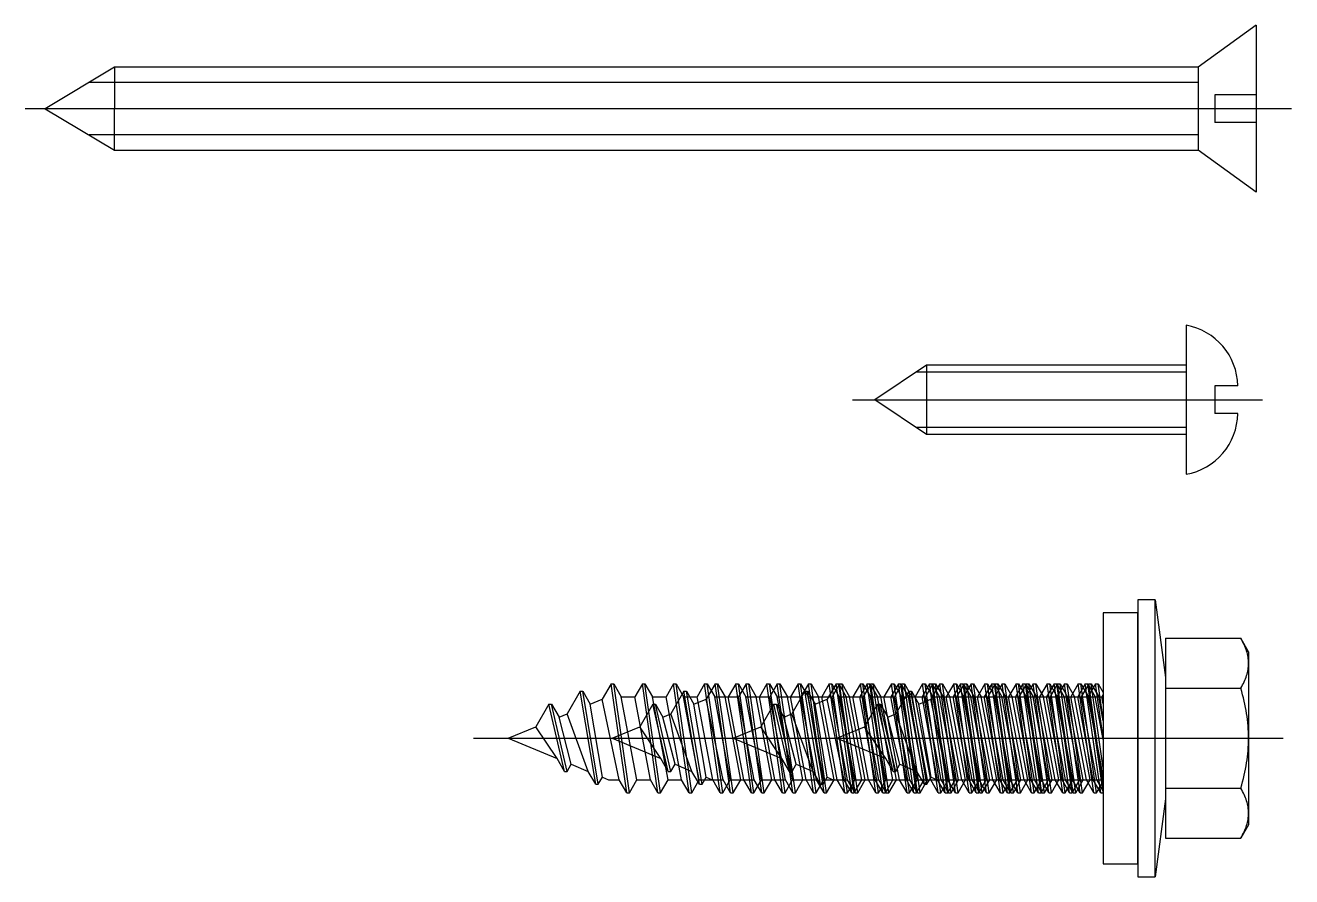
# Model space of a CAD drawing. Extents: x -395 to 1364, y -31 to 719.
# Drawn here: x 240.4 to 313.6, y 567.8 to 617 of the extents above; entities that cross this region are included whole.
import ezdxf

# ---------------------------------------------------------------- set-up
doc = ezdxf.new("R2010")
doc.units = 0
doc.layers.get('0').update_dxf_attribs({"linetype": 'CONTINUOUS'})
doc.layers.add('CENTER', color=1, linetype='Continuous')
doc.layers.add('HIDDEN', color=251, linetype='Continuous')

# ---------------------------------------------------------------- blocks, each defined once
blk = doc.blocks.new('________4_18__3__')
for p, q in [((0, 4.305), (0, -4.305)), ((-15, 2), (-18, 0)), ((0, 2), (-15, 2)), ((-15, 2), (-15, -2)), ((2.987, 0.8), (1.666, 0.8)), ((1.666, 0.8), (1.666, -0.8)), ((-15, -2), (-18, 0)), ((2.987, -0.8), (1.666, -0.8)), ((0, -2), (-15, -2))]:
    blk.add_line(p, q)
for centre, start, end in [((-0.617, 0.754), 0.73835, 80.1459), ((-0.617, -0.754), 279.8541, 359.26165)]:
    blk.add_arc(centre, 3.604, start, end)
at = {"layer": 'CENTER'}
blk.add_line((-19.275, 0), (4.411, 0), dxfattribs=at)
at = {"layer": 'HIDDEN'}
for p, q in [((0, 1.6), (-15.6, 1.6)), ((0, -1.6), (-15.6, -1.6))]:
    blk.add_line(p, q, dxfattribs=at)
blk = doc.blocks.new('_____4_8_70')
for p, q in [((0, 4.816), (-3.36, 2.4)), ((0, 4.816), (0, -4.816)), ((-66, 2.4), (-70, 0)), ((-3.36, 2.4), (-66, 2.4)), ((-66, 2.4), (-66, 0)), ((-3.36, 2.4), (-3.36, -2.4)), ((0, 0.8), (-2.4, 0.8)), ((-2.4, 0.8), (-2.4, -0.8)), ((-70, 0), (-66, -2.4)), ((-66, -2.4), (-66, 0)), ((0, -0.8), (-2.4, -0.8)), ((-66, -2.4), (-3.36, -2.4)), ((0, -4.816), (-3.36, -2.4))]:
    blk.add_line(p, q)
at = {"layer": 'CENTER'}
blk.add_line((2.051, 0), (-71.156, 0), dxfattribs=at)
at = {"layer": 'HIDDEN'}
for p, q in [((-3.36, 1.52), (-67.467, 1.52)), ((-3.36, -1.52), (-67.467, -1.52))]:
    blk.add_line(p, q, dxfattribs=at)
blk = doc.blocks.new('*U48')
for p, q in [((3.6, 5.774), (3.6, 2.887)), ((3.6, 5.774), (7.953, 5.774)), ((3.6, 5.774), (7.953, 5.774)), ((3.6, 5.774), (3.6, 2.887)), ((3.6, 5.774), (7.953, 5.774)), ((3.6, 5.774), (3.6, 2.887)), ((3.6, 5.774), (7.953, 5.774)), ((3.6, 5.774), (3.6, 2.887)), ((8.4, 5), (7.953, 5.774)), ((8.4, 5), (7.953, 5.774)), ((8.4, 5), (7.953, 5.774)), ((8.4, 5), (7.953, 5.774)), ((8.4, 5), (8.4, 4.33)), ((8.4, 5), (8.4, 4.33)), ((8.4, 5), (8.4, 4.33)), ((8.4, 5), (8.4, 4.33)), ((8.4, 4.33), (8.4, 0)), ((8.4, 4.33), (8.4, 0)), ((8.4, 4.33), (8.4, 0)), ((8.4, 4.33), (8.4, 0)), ((-28.445, 3.15), (-28.964, 2.252)), ((-27.545, -3.15), (-28.445, 3.15)), ((-28.445, 3.15), (-28.295, 3.15)), ((-28.295, 3.15), (-27.862, 2.4)), ((-27.395, -3.15), (-28.295, 3.15)), ((-26.645, 3.15), (-27.079, 2.4)), ((-25.745, -3.15), (-26.645, 3.15)), ((-26.645, 3.15), (-26.495, 3.15)), ((-26.495, 3.15), (-26.062, 2.4)), ((-25.595, -3.15), (-26.495, 3.15)), ((-24.845, 3.15), (-25.279, 2.4)), ((-23.945, -3.15), (-24.845, 3.15)), ((-24.845, 3.15), (-24.695, 3.15)), ((-24.695, 3.15), (-24.262, 2.4)), ((-23.795, -3.15), (-24.695, 3.15)), ((-23.045, 3.15), (-23.479, 2.4)), ((-22.145, -3.15), (-23.045, 3.15)), ((-23.045, 3.15), (-22.895, 3.15)), ((-22.445, 3.15), (-22.964, 2.252)), ((-22.895, 3.15), (-22.462, 2.4)), ((-21.995, -3.15), (-22.895, 3.15)), ((-21.545, -3.15), (-22.445, 3.15)), ((-22.445, 3.15), (-22.295, 3.15)), ((-21.395, -3.15), (-22.295, 3.15)), ((-22.295, 3.15), (-21.862, 2.4)), ((-21.245, 3.15), (-21.679, 2.4)), ((-20.345, -3.15), (-21.245, 3.15)), ((-21.245, 3.15), (-21.095, 3.15)), ((-20.195, -3.15), (-21.095, 3.15)), ((-21.095, 3.15), (-20.662, 2.4)), ((-20.645, 3.15), (-21.079, 2.4)), ((-19.745, -3.15), (-20.645, 3.15)), ((-20.645, 3.15), (-20.495, 3.15)), ((-19.595, -3.15), (-20.495, 3.15)), ((-20.495, 3.15), (-20.062, 2.4)), ((-19.445, 3.15), (-19.879, 2.4)), ((-18.545, -3.15), (-19.445, 3.15)), ((-19.445, 3.15), (-19.295, 3.15)), ((-19.295, 3.15), (-18.862, 2.4)), ((-18.395, -3.15), (-19.295, 3.15)), ((-18.845, 3.15), (-19.279, 2.4)), ((-17.945, -3.15), (-18.845, 3.15)), ((-18.845, 3.15), (-18.695, 3.15)), ((-17.795, -3.15), (-18.695, 3.15)), ((-18.695, 3.15), (-18.262, 2.4)), ((-17.645, 3.15), (-18.079, 2.4)), ((-16.745, -3.15), (-17.645, 3.15)), ((-17.645, 3.15), (-17.495, 3.15)), ((-17.495, 3.15), (-17.062, 2.4)), ((-16.595, -3.15), (-17.495, 3.15)), ((-17.045, 3.15), (-17.479, 2.4)), ((-16.145, -3.15), (-17.045, 3.15)), ((-17.045, 3.15), (-16.895, 3.15)), ((-15.995, -3.15), (-16.895, 3.15)), ((-16.895, 3.15), (-16.462, 2.4)), ((-15.845, 3.15), (-16.279, 2.4)), ((-15.445, 3.15), (-15.964, 2.252)), ((-14.945, -3.15), (-15.845, 3.15)), ((-15.845, 3.15), (-15.695, 3.15)), ((-15.695, 3.15), (-15.262, 2.4)), ((-14.795, -3.15), (-15.695, 3.15)), ((-15.245, 3.15), (-15.679, 2.4)), ((-14.545, -3.15), (-15.445, 3.15)), ((-15.445, 3.15), (-15.295, 3.15)), ((-14.395, -3.15), (-15.295, 3.15)), ((-15.295, 3.15), (-14.862, 2.4)), ((-14.345, -3.15), (-15.245, 3.15)), ((-15.245, 3.15), (-15.095, 3.15)), ((-14.195, -3.15), (-15.095, 3.15)), ((-15.095, 3.15), (-14.662, 2.4)), ((-14.045, 3.15), (-14.479, 2.4)), ((-13.645, 3.15), (-14.079, 2.4)), ((-13.145, -3.15), (-14.045, 3.15)), ((-14.045, 3.15), (-13.895, 3.15)), ((-13.895, 3.15), (-13.462, 2.4)), ((-12.995, -3.15), (-13.895, 3.15)), ((-13.445, 3.15), (-13.879, 2.4)), ((-12.745, -3.15), (-13.645, 3.15)), ((-13.645, 3.15), (-13.495, 3.15)), ((-12.595, -3.15), (-13.495, 3.15)), ((-13.495, 3.15), (-13.062, 2.4)), ((-12.545, -3.15), (-13.445, 3.15)), ((-13.445, 3.15), (-13.295, 3.15)), ((-12.395, -3.15), (-13.295, 3.15)), ((-13.295, 3.15), (-12.862, 2.4)), ((-12.245, 3.15), (-12.679, 2.4)), ((-11.845, 3.15), (-12.279, 2.4)), ((-11.345, -3.15), (-12.245, 3.15)), ((-12.245, 3.15), (-12.095, 3.15)), ((-12.095, 3.15), (-11.662, 2.4)), ((-11.195, -3.15), (-12.095, 3.15)), ((-11.645, 3.15), (-12.079, 2.4)), ((-10.945, -3.15), (-11.845, 3.15)), ((-11.845, 3.15), (-11.695, 3.15)), ((-10.795, -3.15), (-11.695, 3.15)), ((-11.695, 3.15), (-11.262, 2.4)), ((-10.745, -3.15), (-11.645, 3.15)), ((-11.645, 3.15), (-11.495, 3.15)), ((-10.595, -3.15), (-11.495, 3.15)), ((-11.495, 3.15), (-11.062, 2.4)), ((-10.445, 3.15), (-10.879, 2.4)), ((-10.045, 3.15), (-10.479, 2.4)), ((-9.545, -3.15), (-10.445, 3.15)), ((-10.445, 3.15), (-10.295, 3.15)), ((-10.295, 3.15), (-9.862, 2.4)), ((-9.395, -3.15), (-10.295, 3.15)), ((-9.845, 3.15), (-10.279, 2.4)), ((-9.145, -3.15), (-10.045, 3.15)), ((-10.045, 3.15), (-9.895, 3.15)), ((-9.445, 3.15), (-9.964, 2.252)), ((-8.995, -3.15), (-9.895, 3.15)), ((-9.895, 3.15), (-9.462, 2.4)), ((-8.945, -3.15), (-9.845, 3.15)), ((-9.845, 3.15), (-9.695, 3.15)), ((-8.795, -3.15), (-9.695, 3.15)), ((-9.695, 3.15), (-9.262, 2.4)), ((-8.545, -3.15), (-9.445, 3.15)), ((-9.445, 3.15), (-9.295, 3.15)), ((-8.395, -3.15), (-9.295, 3.15)), ((-9.295, 3.15), (-8.862, 2.4)), ((-8.645, 3.15), (-9.079, 2.4)), ((-8.245, 3.15), (-8.679, 2.4)), ((-7.745, -3.15), (-8.645, 3.15)), ((-8.645, 3.15), (-8.495, 3.15)), ((-8.495, 3.15), (-8.062, 2.4)), ((-7.595, -3.15), (-8.495, 3.15)), ((-8.045, 3.15), (-8.479, 2.4)), ((-7.345, -3.15), (-8.245, 3.15)), ((-8.245, 3.15), (-8.095, 3.15)), ((-7.195, -3.15), (-8.095, 3.15)), ((-8.095, 3.15), (-7.662, 2.4)), ((-7.645, 3.15), (-8.079, 2.4)), ((-7.145, -3.15), (-8.045, 3.15)), ((-8.045, 3.15), (-7.895, 3.15)), ((-6.995, -3.15), (-7.895, 3.15)), ((-7.895, 3.15), (-7.462, 2.4)), ((-6.745, -3.15), (-7.645, 3.15)), ((-7.645, 3.15), (-7.495, 3.15)), ((-6.595, -3.15), (-7.495, 3.15)), ((-7.495, 3.15), (-7.062, 2.4)), ((-6.845, 3.15), (-7.279, 2.4)), ((-6.445, 3.15), (-6.879, 2.4)), ((-5.945, -3.15), (-6.845, 3.15)), ((-6.845, 3.15), (-6.695, 3.15)), ((-6.695, 3.15), (-6.262, 2.4)), ((-5.795, -3.15), (-6.695, 3.15)), ((-6.245, 3.15), (-6.679, 2.4)), ((-5.545, -3.15), (-6.445, 3.15)), ((-6.445, 3.15), (-6.295, 3.15)), ((-5.395, -3.15), (-6.295, 3.15)), ((-6.295, 3.15), (-5.862, 2.4)), ((-5.845, 3.15), (-6.279, 2.4)), ((-5.345, -3.15), (-6.245, 3.15)), ((-6.245, 3.15), (-6.095, 3.15)), ((-5.195, -3.15), (-6.095, 3.15)), ((-6.095, 3.15), (-5.662, 2.4)), ((-4.945, -3.15), (-5.845, 3.15)), ((-5.845, 3.15), (-5.695, 3.15)), ((-4.795, -3.15), (-5.695, 3.15)), ((-5.695, 3.15), (-5.262, 2.4)), ((-5.045, 3.15), (-5.479, 2.4)), ((-4.645, 3.15), (-5.079, 2.4)), ((-4.145, -3.15), (-5.045, 3.15)), ((-5.045, 3.15), (-4.895, 3.15)), ((-4.895, 3.15), (-4.462, 2.4)), ((-3.995, -3.15), (-4.895, 3.15)), ((-4.445, 3.15), (-4.879, 2.4)), ((-3.745, -3.15), (-4.645, 3.15)), ((-4.645, 3.15), (-4.495, 3.15)), ((-3.595, -3.15), (-4.495, 3.15)), ((-4.495, 3.15), (-4.062, 2.4)), ((-4.045, 3.15), (-4.479, 2.4)), ((-3.545, -3.15), (-4.445, 3.15)), ((-4.445, 3.15), (-4.295, 3.15)), ((-3.395, -3.15), (-4.295, 3.15)), ((-4.295, 3.15), (-3.862, 2.4)), ((-3.145, -3.15), (-4.045, 3.15)), ((-4.045, 3.15), (-3.895, 3.15)), ((-2.995, -3.15), (-3.895, 3.15)), ((-3.895, 3.15), (-3.462, 2.4)), ((-3.245, 3.15), (-3.679, 2.4)), ((-2.845, 3.15), (-3.279, 2.4)), ((-2.345, -3.15), (-3.245, 3.15)), ((-3.245, 3.15), (-3.095, 3.15)), ((-3.095, 3.15), (-2.662, 2.4)), ((-2.195, -3.15), (-3.095, 3.15)), ((-2.645, 3.15), (-3.079, 2.4)), ((-1.945, -3.15), (-2.845, 3.15)), ((-2.845, 3.15), (-2.695, 3.15)), ((-1.795, -3.15), (-2.695, 3.15)), ((-2.695, 3.15), (-2.262, 2.4)), ((-2.245, 3.15), (-2.679, 2.4)), ((-1.745, -3.15), (-2.645, 3.15)), ((-2.645, 3.15), (-2.495, 3.15)), ((-1.595, -3.15), (-2.495, 3.15)), ((-2.495, 3.15), (-2.062, 2.4)), ((-1.345, -3.15), (-2.245, 3.15)), ((-2.245, 3.15), (-2.095, 3.15)), ((-1.195, -3.15), (-2.095, 3.15)), ((-2.095, 3.15), (-1.662, 2.4)), ((-1.445, 3.15), (-1.879, 2.4)), ((-1.045, 3.15), (-1.479, 2.4)), ((-0.545, -3.15), (-1.445, 3.15)), ((-1.445, 3.15), (-1.295, 3.15)), ((-1.295, 3.15), (-0.862, 2.4)), ((-0.395, -3.15), (-1.295, 3.15)), ((-0.845, 3.15), (-1.279, 2.4)), ((-0.145, -3.15), (-1.045, 3.15)), ((-1.045, 3.15), (-0.895, 3.15)), ((0, -3.118), (-0.895, 3.15)), ((-0.895, 3.15), (-0.462, 2.4)), ((-0.445, 3.15), (-0.879, 2.4)), ((0, -2.768), (-0.845, 3.15)), ((-0.845, 3.15), (-0.695, 3.15)), ((0, -1.718), (-0.695, 3.15)), ((-0.695, 3.15), (-0.262, 2.4)), ((0, 0.032), (-0.445, 3.15)), ((-0.445, 3.15), (-0.295, 3.15)), ((-0.295, 3.15), (0, 2.638)), ((0, 1.082), (-0.295, 3.15)), ((-30.245, 2.712), (-30.998, 1.409)), ((-30.245, 2.712), (-30.095, 2.712)), ((-29.345, -2.664), (-30.245, 2.712)), ((-30.095, 2.712), (-29.662, 1.962)), ((-29.195, -2.664), (-30.095, 2.712)), ((-29.662, 1.962), (-28.964, 2.252)), ((-27.979, -2.4), (-28.964, 2.252)), ((-27.862, 2.4), (-27.079, 2.4)), ((-26.962, -2.4), (-27.862, 2.4)), ((-26.179, -2.4), (-27.079, 2.4)), ((-26.062, 2.4), (-25.279, 2.4)), ((-25.162, -2.4), (-26.062, 2.4)), ((-24.379, -2.4), (-25.279, 2.4)), ((-24.245, 2.712), (-24.998, 1.409)), ((-23.362, -2.4), (-24.262, 2.4)), ((-24.262, 2.4), (-23.479, 2.4)), ((-23.345, -2.664), (-24.245, 2.712)), ((-24.245, 2.712), (-24.095, 2.712)), ((-24.095, 2.712), (-23.662, 1.962)), ((-23.195, -2.664), (-24.095, 2.712)), ((-23.662, 1.962), (-22.964, 2.252)), ((-22.579, -2.4), (-23.479, 2.4)), ((-21.979, -2.4), (-22.964, 2.252)), ((-22.462, 2.4), (-21.679, 2.4)), ((-21.562, -2.4), (-22.462, 2.4)), ((-20.962, -2.4), (-21.862, 2.4)), ((-21.862, 2.4), (-21.079, 2.4)), ((-20.779, -2.4), (-21.679, 2.4)), ((-20.179, -2.4), (-21.079, 2.4)), ((-20.662, 2.4), (-19.879, 2.4)), ((-19.762, -2.4), (-20.662, 2.4)), ((-19.162, -2.4), (-20.062, 2.4)), ((-20.062, 2.4), (-19.279, 2.4)), ((-18.979, -2.4), (-19.879, 2.4)), ((-18.379, -2.4), (-19.279, 2.4)), ((-18.862, 2.4), (-18.079, 2.4)), ((-17.962, -2.4), (-18.862, 2.4)), ((-17.362, -2.4), (-18.262, 2.4)), ((-18.262, 2.4), (-17.479, 2.4)), ((-17.179, -2.4), (-18.079, 2.4)), ((-17.245, 2.712), (-17.998, 1.409)), ((-16.579, -2.4), (-17.479, 2.4)), ((-16.345, -2.664), (-17.245, 2.712)), ((-17.245, 2.712), (-17.095, 2.712)), ((-16.195, -2.664), (-17.095, 2.712)), ((-17.095, 2.712), (-16.662, 1.962)), ((-17.062, 2.4), (-16.279, 2.4)), ((-16.162, -2.4), (-17.062, 2.4)), ((-16.662, 1.962), (-15.964, 2.252)), ((-15.562, -2.4), (-16.462, 2.4)), ((-16.462, 2.4), (-15.679, 2.4)), ((-15.379, -2.4), (-16.279, 2.4)), ((-14.979, -2.4), (-15.964, 2.252)), ((-14.779, -2.4), (-15.679, 2.4)), ((-14.362, -2.4), (-15.262, 2.4)), ((-15.262, 2.4), (-14.479, 2.4)), ((-13.962, -2.4), (-14.862, 2.4)), ((-14.862, 2.4), (-14.079, 2.4)), ((-13.762, -2.4), (-14.662, 2.4)), ((-14.662, 2.4), (-13.879, 2.4)), ((-13.579, -2.4), (-14.479, 2.4)), ((-13.179, -2.4), (-14.079, 2.4)), ((-12.979, -2.4), (-13.879, 2.4)), ((-13.462, 2.4), (-12.679, 2.4)), ((-12.562, -2.4), (-13.462, 2.4)), ((-12.162, -2.4), (-13.062, 2.4)), ((-13.062, 2.4), (-12.279, 2.4)), ((-11.962, -2.4), (-12.862, 2.4)), ((-12.862, 2.4), (-12.079, 2.4)), ((-11.779, -2.4), (-12.679, 2.4)), ((-11.379, -2.4), (-12.279, 2.4)), ((-11.179, -2.4), (-12.079, 2.4)), ((-11.245, 2.712), (-11.998, 1.409)), ((-11.662, 2.4), (-10.879, 2.4)), ((-10.762, -2.4), (-11.662, 2.4)), ((-10.362, -2.4), (-11.262, 2.4)), ((-11.262, 2.4), (-10.479, 2.4)), ((-10.345, -2.664), (-11.245, 2.712)), ((-11.245, 2.712), (-11.095, 2.712)), ((-10.195, -2.664), (-11.095, 2.712)), ((-11.095, 2.712), (-10.662, 1.962)), ((-10.162, -2.4), (-11.062, 2.4)), ((-11.062, 2.4), (-10.279, 2.4)), ((-9.979, -2.4), (-10.879, 2.4)), ((-10.662, 1.962), (-9.964, 2.252)), ((-9.579, -2.4), (-10.479, 2.4)), ((-9.379, -2.4), (-10.279, 2.4)), ((-8.979, -2.4), (-9.964, 2.252)), ((-8.962, -2.4), (-9.862, 2.4)), ((-9.862, 2.4), (-9.079, 2.4)), ((-8.562, -2.4), (-9.462, 2.4)), ((-9.462, 2.4), (-8.679, 2.4)), ((-8.362, -2.4), (-9.262, 2.4)), ((-9.262, 2.4), (-8.479, 2.4)), ((-8.179, -2.4), (-9.079, 2.4)), ((-7.962, -2.4), (-8.862, 2.4)), ((-8.862, 2.4), (-8.079, 2.4)), ((-7.779, -2.4), (-8.679, 2.4)), ((-7.579, -2.4), (-8.479, 2.4)), ((-7.179, -2.4), (-8.079, 2.4)), ((-8.062, 2.4), (-7.279, 2.4)), ((-7.162, -2.4), (-8.062, 2.4)), ((-6.762, -2.4), (-7.662, 2.4)), ((-7.662, 2.4), (-6.879, 2.4)), ((-6.562, -2.4), (-7.462, 2.4)), ((-7.462, 2.4), (-6.679, 2.4)), ((-6.379, -2.4), (-7.279, 2.4)), ((-6.162, -2.4), (-7.062, 2.4)), ((-7.062, 2.4), (-6.279, 2.4)), ((-5.979, -2.4), (-6.879, 2.4)), ((-5.779, -2.4), (-6.679, 2.4)), ((-5.379, -2.4), (-6.279, 2.4)), ((-6.262, 2.4), (-5.479, 2.4)), ((-5.362, -2.4), (-6.262, 2.4)), ((-4.962, -2.4), (-5.862, 2.4)), ((-5.862, 2.4), (-5.079, 2.4)), ((-4.762, -2.4), (-5.662, 2.4)), ((-5.662, 2.4), (-4.879, 2.4)), ((-4.579, -2.4), (-5.479, 2.4)), ((-4.362, -2.4), (-5.262, 2.4)), ((-5.262, 2.4), (-4.479, 2.4)), ((-4.179, -2.4), (-5.079, 2.4)), ((-3.979, -2.4), (-4.879, 2.4)), ((-3.579, -2.4), (-4.479, 2.4)), ((-4.462, 2.4), (-3.679, 2.4)), ((-3.562, -2.4), (-4.462, 2.4)), ((-3.162, -2.4), (-4.062, 2.4)), ((-4.062, 2.4), (-3.279, 2.4)), ((-2.962, -2.4), (-3.862, 2.4)), ((-3.862, 2.4), (-3.079, 2.4)), ((-2.779, -2.4), (-3.679, 2.4)), ((-2.562, -2.4), (-3.462, 2.4)), ((-3.462, 2.4), (-2.679, 2.4)), ((-2.379, -2.4), (-3.279, 2.4)), ((-2.179, -2.4), (-3.079, 2.4)), ((-1.779, -2.4), (-2.679, 2.4)), ((-2.662, 2.4), (-1.879, 2.4)), ((-1.762, -2.4), (-2.662, 2.4)), ((-1.362, -2.4), (-2.262, 2.4)), ((-2.262, 2.4), (-1.479, 2.4)), ((-1.162, -2.4), (-2.062, 2.4)), ((-2.062, 2.4), (-1.279, 2.4)), ((-0.979, -2.4), (-1.879, 2.4)), ((-0.762, -2.4), (-1.662, 2.4)), ((-1.662, 2.4), (-0.879, 2.4)), ((-0.579, -2.4), (-1.479, 2.4)), ((-0.379, -2.4), (-1.279, 2.4)), ((0, -2.285), (-0.879, 2.4)), ((-0.862, 2.4), (-0.079, 2.4)), ((0, -2.2), (-0.862, 2.4)), ((0, -0.067), (-0.462, 2.4)), ((-0.462, 2.4), (0, 2.4)), ((0, 1), (-0.262, 2.4)), ((-0.262, 2.4), (0, 2.4)), ((0, 2.536), (-0.079, 2.4)), ((0, 1.981), (-0.079, 2.4)), ((3.6, 2.887), (3.6, -2.887)), ((3.6, 2.887), (7.953, 2.887)), ((3.6, 2.887), (7.953, 2.887)), ((3.6, 2.887), (3.6, -2.887)), ((3.6, 2.887), (7.953, 2.887)), ((3.6, 2.887), (3.6, -2.887)), ((3.6, 2.887), (7.953, 2.887)), ((3.6, 2.887), (3.6, -2.887)), ((-32.045, 1.967), (-32.798, 0.664)), ((-31.145, -1.919), (-32.045, 1.967)), ((-32.045, 1.967), (-31.895, 1.967)), ((-31.895, 1.967), (-31.462, 1.217)), ((-30.995, -1.919), (-31.895, 1.967)), ((-28.959, -2.254), (-29.662, 1.962)), ((-26.045, 1.967), (-26.798, 0.664)), ((-25.145, -1.919), (-26.045, 1.967)), ((-26.045, 1.967), (-25.895, 1.967)), ((-25.895, 1.967), (-25.462, 1.217)), ((-24.995, -1.919), (-25.895, 1.967)), ((-22.959, -2.254), (-23.662, 1.962)), ((-19.045, 1.967), (-19.798, 0.664)), ((-18.145, -1.919), (-19.045, 1.967)), ((-19.045, 1.967), (-18.895, 1.967)), ((-17.995, -1.919), (-18.895, 1.967)), ((-18.895, 1.967), (-18.462, 1.217)), ((-15.959, -2.254), (-16.662, 1.962)), ((-13.045, 1.967), (-13.798, 0.664)), ((-12.145, -1.919), (-13.045, 1.967)), ((-13.045, 1.967), (-12.895, 1.967)), ((-12.895, 1.967), (-12.462, 1.217)), ((-11.995, -1.919), (-12.895, 1.967)), ((-9.959, -2.254), (-10.662, 1.962)), ((-31.462, 1.217), (-30.998, 1.409)), ((-30.759, -1.508), (-31.462, 1.217)), ((-29.779, -1.914), (-30.998, 1.409)), ((-25.462, 1.217), (-24.998, 1.409)), ((-24.759, -1.508), (-25.462, 1.217)), ((-23.779, -1.914), (-24.998, 1.409)), ((-18.462, 1.217), (-17.998, 1.409)), ((-17.759, -1.508), (-18.462, 1.217)), ((-16.779, -1.914), (-17.998, 1.409)), ((-12.462, 1.217), (-11.998, 1.409)), ((-11.759, -1.508), (-12.462, 1.217)), ((-10.779, -1.914), (-11.998, 1.409)), ((-34.4, 0), (-32.798, 0.664)), ((-34.4, 0), (-31.579, -1.169)), ((-31.579, -1.169), (-32.798, 0.664)), ((-28.4, 0), (-26.798, 0.664)), ((-28.4, 0), (-25.579, -1.169)), ((-25.579, -1.169), (-26.798, 0.664)), ((-21.4, 0), (-19.798, 0.664)), ((-21.4, 0), (-18.579, -1.169)), ((-18.579, -1.169), (-19.798, 0.664)), ((-15.4, 0), (-13.798, 0.664)), ((-15.4, 0), (-12.579, -1.169)), ((-12.579, -1.169), (-13.798, 0.664)), ((8.4, 0), (8.4, -4.33)), ((8.4, 0), (8.4, -4.33)), ((8.4, 0), (8.4, -4.33)), ((8.4, 0), (8.4, -4.33)), ((-31.145, -1.919), (-31.579, -1.169)), ((-25.145, -1.919), (-25.579, -1.169)), ((-18.145, -1.919), (-18.579, -1.169)), ((-12.145, -1.919), (-12.579, -1.169)), ((-31.145, -1.919), (-30.995, -1.919)), ((-30.995, -1.919), (-30.759, -1.508)), ((-30.759, -1.508), (-29.779, -1.914)), ((-29.345, -2.664), (-29.779, -1.914)), ((-25.145, -1.919), (-24.995, -1.919)), ((-24.995, -1.919), (-24.759, -1.508)), ((-24.759, -1.508), (-23.779, -1.914)), ((-23.345, -2.664), (-23.779, -1.914)), ((-18.145, -1.919), (-17.995, -1.919)), ((-17.995, -1.919), (-17.759, -1.508)), ((-17.759, -1.508), (-16.779, -1.914)), ((-16.345, -2.664), (-16.779, -1.914)), ((-12.145, -1.919), (-11.995, -1.919)), ((-11.995, -1.919), (-11.759, -1.508)), ((-11.759, -1.508), (-10.779, -1.914)), ((-10.345, -2.664), (-10.779, -1.914)), ((-29.345, -2.664), (-29.195, -2.664)), ((-29.195, -2.664), (-28.959, -2.254)), ((-28.959, -2.254), (-28.606, -2.4)), ((-28.606, -2.4), (-27.979, -2.4)), ((-27.545, -3.15), (-27.979, -2.4)), ((-27.395, -3.15), (-26.962, -2.4)), ((-26.962, -2.4), (-26.179, -2.4)), ((-25.745, -3.15), (-26.179, -2.4)), ((-25.595, -3.15), (-25.162, -2.4)), ((-25.162, -2.4), (-24.379, -2.4)), ((-23.945, -3.15), (-24.379, -2.4)), ((-23.795, -3.15), (-23.362, -2.4)), ((-23.362, -2.4), (-22.579, -2.4)), ((-23.345, -2.664), (-23.195, -2.664)), ((-23.195, -2.664), (-22.959, -2.254)), ((-22.959, -2.254), (-22.606, -2.4)), ((-22.606, -2.4), (-21.979, -2.4)), ((-22.145, -3.15), (-22.579, -2.4)), ((-21.995, -3.15), (-21.562, -2.4)), ((-21.545, -3.15), (-21.979, -2.4)), ((-21.562, -2.4), (-20.779, -2.4)), ((-21.395, -3.15), (-20.962, -2.4)), ((-20.962, -2.4), (-20.179, -2.4)), ((-20.345, -3.15), (-20.779, -2.4)), ((-20.195, -3.15), (-19.762, -2.4)), ((-19.745, -3.15), (-20.179, -2.4)), ((-19.762, -2.4), (-18.979, -2.4)), ((-19.595, -3.15), (-19.162, -2.4)), ((-19.162, -2.4), (-18.379, -2.4)), ((-18.545, -3.15), (-18.979, -2.4)), ((-18.395, -3.15), (-17.962, -2.4)), ((-17.945, -3.15), (-18.379, -2.4)), ((-17.962, -2.4), (-17.179, -2.4)), ((-17.795, -3.15), (-17.362, -2.4)), ((-17.362, -2.4), (-16.579, -2.4)), ((-16.745, -3.15), (-17.179, -2.4)), ((-16.595, -3.15), (-16.162, -2.4)), ((-16.145, -3.15), (-16.579, -2.4)), ((-16.345, -2.664), (-16.195, -2.664)), ((-16.195, -2.664), (-15.959, -2.254)), ((-16.162, -2.4), (-15.379, -2.4)), ((-15.995, -3.15), (-15.562, -2.4)), ((-15.959, -2.254), (-15.606, -2.4)), ((-15.606, -2.4), (-14.979, -2.4)), ((-15.562, -2.4), (-14.779, -2.4)), ((-14.945, -3.15), (-15.379, -2.4)), ((-14.545, -3.15), (-14.979, -2.4)), ((-14.795, -3.15), (-14.362, -2.4)), ((-14.345, -3.15), (-14.779, -2.4)), ((-14.395, -3.15), (-13.962, -2.4)), ((-14.362, -2.4), (-13.579, -2.4)), ((-14.195, -3.15), (-13.762, -2.4)), ((-13.962, -2.4), (-13.179, -2.4)), ((-13.762, -2.4), (-12.979, -2.4)), ((-13.145, -3.15), (-13.579, -2.4)), ((-12.745, -3.15), (-13.179, -2.4)), ((-12.995, -3.15), (-12.562, -2.4)), ((-12.545, -3.15), (-12.979, -2.4)), ((-12.595, -3.15), (-12.162, -2.4)), ((-12.562, -2.4), (-11.779, -2.4)), ((-12.395, -3.15), (-11.962, -2.4)), ((-12.162, -2.4), (-11.379, -2.4)), ((-11.962, -2.4), (-11.179, -2.4)), ((-11.345, -3.15), (-11.779, -2.4)), ((-10.945, -3.15), (-11.379, -2.4)), ((-11.195, -3.15), (-10.762, -2.4)), ((-10.745, -3.15), (-11.179, -2.4)), ((-10.795, -3.15), (-10.362, -2.4)), ((-10.762, -2.4), (-9.979, -2.4)), ((-10.595, -3.15), (-10.162, -2.4)), ((-10.362, -2.4), (-9.579, -2.4)), ((-10.345, -2.664), (-10.195, -2.664)), ((-10.195, -2.664), (-9.959, -2.254)), ((-10.162, -2.4), (-9.379, -2.4)), ((-9.545, -3.15), (-9.979, -2.4)), ((-9.959, -2.254), (-9.606, -2.4)), ((-9.606, -2.4), (-8.979, -2.4)), ((-9.145, -3.15), (-9.579, -2.4)), ((-9.395, -3.15), (-8.962, -2.4)), ((-8.945, -3.15), (-9.379, -2.4)), ((-8.995, -3.15), (-8.562, -2.4)), ((-8.545, -3.15), (-8.979, -2.4)), ((-8.962, -2.4), (-8.179, -2.4)), ((-8.795, -3.15), (-8.362, -2.4)), ((-8.562, -2.4), (-7.779, -2.4)), ((-8.395, -3.15), (-7.962, -2.4)), ((-8.362, -2.4), (-7.579, -2.4)), ((-7.745, -3.15), (-8.179, -2.4)), ((-7.962, -2.4), (-7.179, -2.4)), ((-7.345, -3.15), (-7.779, -2.4)), ((-7.595, -3.15), (-7.162, -2.4)), ((-7.145, -3.15), (-7.579, -2.4)), ((-7.195, -3.15), (-6.762, -2.4)), ((-6.745, -3.15), (-7.179, -2.4)), ((-7.162, -2.4), (-6.379, -2.4)), ((-6.995, -3.15), (-6.562, -2.4)), ((-6.762, -2.4), (-5.979, -2.4)), ((-6.595, -3.15), (-6.162, -2.4)), ((-6.562, -2.4), (-5.779, -2.4)), ((-5.945, -3.15), (-6.379, -2.4)), ((-6.162, -2.4), (-5.379, -2.4)), ((-5.545, -3.15), (-5.979, -2.4)), ((-5.795, -3.15), (-5.362, -2.4)), ((-5.345, -3.15), (-5.779, -2.4)), ((-5.395, -3.15), (-4.962, -2.4)), ((-4.945, -3.15), (-5.379, -2.4)), ((-5.362, -2.4), (-4.579, -2.4)), ((-5.195, -3.15), (-4.762, -2.4)), ((-4.962, -2.4), (-4.179, -2.4)), ((-4.795, -3.15), (-4.362, -2.4)), ((-4.762, -2.4), (-3.979, -2.4)), ((-4.145, -3.15), (-4.579, -2.4)), ((-4.362, -2.4), (-3.579, -2.4)), ((-3.745, -3.15), (-4.179, -2.4)), ((-3.995, -3.15), (-3.562, -2.4)), ((-3.545, -3.15), (-3.979, -2.4)), ((-3.595, -3.15), (-3.162, -2.4)), ((-3.145, -3.15), (-3.579, -2.4)), ((-3.562, -2.4), (-2.779, -2.4)), ((-3.395, -3.15), (-2.962, -2.4)), ((-3.162, -2.4), (-2.379, -2.4)), ((-2.995, -3.15), (-2.562, -2.4)), ((-2.962, -2.4), (-2.179, -2.4)), ((-2.345, -3.15), (-2.779, -2.4)), ((-2.562, -2.4), (-1.779, -2.4)), ((-1.945, -3.15), (-2.379, -2.4)), ((-2.195, -3.15), (-1.762, -2.4)), ((-1.745, -3.15), (-2.179, -2.4)), ((-1.795, -3.15), (-1.362, -2.4)), ((-1.345, -3.15), (-1.779, -2.4)), ((-1.762, -2.4), (-0.979, -2.4)), ((-1.595, -3.15), (-1.162, -2.4)), ((-1.362, -2.4), (-0.579, -2.4)), ((-1.195, -3.15), (-0.762, -2.4)), ((-1.162, -2.4), (-0.379, -2.4)), ((-0.545, -3.15), (-0.979, -2.4)), ((-0.762, -2.4), (0, -2.4)), ((-0.145, -3.15), (-0.579, -2.4)), ((-0.395, -3.15), (0, -2.465)), ((0, -3.056), (-0.379, -2.4)), ((3.6, -2.887), (7.953, -2.887)), ((3.6, -2.887), (3.6, -5.774)), ((3.6, -2.887), (3.6, -5.774)), ((3.6, -2.887), (7.953, -2.887)), ((3.6, -2.887), (7.953, -2.887)), ((3.6, -2.887), (3.6, -5.774)), ((3.6, -2.887), (3.6, -5.774)), ((3.6, -2.887), (7.953, -2.887)), ((-27.545, -3.15), (-27.395, -3.15)), ((-25.745, -3.15), (-25.595, -3.15)), ((-23.945, -3.15), (-23.795, -3.15)), ((-22.145, -3.15), (-21.995, -3.15)), ((-21.545, -3.15), (-21.395, -3.15)), ((-20.345, -3.15), (-20.195, -3.15)), ((-19.745, -3.15), (-19.595, -3.15)), ((-18.545, -3.15), (-18.395, -3.15)), ((-17.945, -3.15), (-17.795, -3.15)), ((-16.745, -3.15), (-16.595, -3.15)), ((-16.145, -3.15), (-15.995, -3.15)), ((-14.945, -3.15), (-14.795, -3.15)), ((-14.545, -3.15), (-14.395, -3.15)), ((-14.345, -3.15), (-14.195, -3.15)), ((-13.145, -3.15), (-12.995, -3.15)), ((-12.745, -3.15), (-12.595, -3.15)), ((-12.545, -3.15), (-12.395, -3.15)), ((-11.345, -3.15), (-11.195, -3.15)), ((-10.945, -3.15), (-10.795, -3.15)), ((-10.745, -3.15), (-10.595, -3.15)), ((-9.545, -3.15), (-9.395, -3.15)), ((-9.145, -3.15), (-8.995, -3.15)), ((-8.945, -3.15), (-8.795, -3.15)), ((-8.545, -3.15), (-8.395, -3.15)), ((-7.745, -3.15), (-7.595, -3.15)), ((-7.345, -3.15), (-7.195, -3.15)), ((-7.145, -3.15), (-6.995, -3.15)), ((-6.745, -3.15), (-6.595, -3.15)), ((-5.945, -3.15), (-5.795, -3.15)), ((-5.545, -3.15), (-5.395, -3.15)), ((-5.345, -3.15), (-5.195, -3.15)), ((-4.945, -3.15), (-4.795, -3.15)), ((-4.145, -3.15), (-3.995, -3.15)), ((-3.745, -3.15), (-3.595, -3.15)), ((-3.545, -3.15), (-3.395, -3.15)), ((-3.145, -3.15), (-2.995, -3.15)), ((-2.345, -3.15), (-2.195, -3.15)), ((-1.945, -3.15), (-1.795, -3.15)), ((-1.745, -3.15), (-1.595, -3.15)), ((-1.345, -3.15), (-1.195, -3.15)), ((-0.545, -3.15), (-0.395, -3.15)), ((-0.145, -3.15), (0, -3.15)), ((8.4, -4.33), (8.4, -5)), ((8.4, -4.33), (8.4, -5)), ((8.4, -4.33), (8.4, -5)), ((8.4, -4.33), (8.4, -5)), ((8.4, -5), (7.953, -5.774)), ((8.4, -5), (7.953, -5.774)), ((8.4, -5), (7.953, -5.774)), ((8.4, -5), (7.953, -5.774)), ((3.6, -5.774), (7.953, -5.774)), ((3.6, -5.774), (7.953, -5.774)), ((3.6, -5.774), (7.953, -5.774)), ((3.6, -5.774), (7.953, -5.774))]:
    blk.add_line(p, q)
for points in [[(2, 8), (2, -8), (3, -8), (3, 8)], [(2, 8), (2, -8), (3, -8), (3, 8)], [(2, 8), (2, -8), (3, -8), (3, 8)], [(2, 8), (2, -8), (3, -8), (3, 8)], [(0, 7.25), (0, -7.25), (2, -7.25), (2, 7.25)], [(0, 7.25), (0, -7.25), (2, -7.25), (2, 7.25)], [(0, 7.25), (0, -7.25), (2, -7.25), (2, 7.25)], [(0, 7.25), (0, -7.25), (2, -7.25), (2, 7.25)]]:
    blk.add_lwpolyline(points, close=True)
for points in [[(3, 8), (3.6, 3.5), (3.6, -3.5), (3, -8)], [(3, 8), (3.6, 3.5), (3.6, -3.5), (3, -8)], [(3, 8), (3.6, 3.5), (3.6, -3.5), (3, -8)], [(3, 8), (3.6, 3.5), (3.6, -3.5), (3, -8)], [(8.4, 4.33), (8.398, 4.421), (8.392, 4.511), (8.383, 4.601), (8.37, 4.69), (8.354, 4.778), (8.334, 4.867), (8.311, 4.955), (8.285, 5.044), (8.255, 5.133), (8.222, 5.222), (8.186, 5.312), (8.146, 5.402), (8.103, 5.493), (8.056, 5.586), (8.007, 5.679), (7.953, 5.774)], [(8.4, 4.33), (8.398, 4.421), (8.392, 4.511), (8.383, 4.601), (8.37, 4.69), (8.354, 4.778), (8.334, 4.867), (8.311, 4.955), (8.285, 5.044), (8.255, 5.133), (8.222, 5.222), (8.186, 5.312), (8.146, 5.402), (8.103, 5.493), (8.056, 5.586), (8.007, 5.679), (7.953, 5.774)], [(8.4, 4.33), (8.398, 4.421), (8.392, 4.511), (8.383, 4.601), (8.37, 4.69), (8.354, 4.778), (8.334, 4.867), (8.311, 4.955), (8.285, 5.044), (8.255, 5.133), (8.222, 5.222), (8.186, 5.312), (8.146, 5.402), (8.103, 5.493), (8.056, 5.586), (8.007, 5.679), (7.953, 5.774)], [(8.4, 4.33), (8.398, 4.421), (8.392, 4.511), (8.383, 4.601), (8.37, 4.69), (8.354, 4.778), (8.334, 4.867), (8.311, 4.955), (8.285, 5.044), (8.255, 5.133), (8.222, 5.222), (8.186, 5.312), (8.146, 5.402), (8.103, 5.493), (8.056, 5.586), (8.007, 5.679), (7.953, 5.774)], [(7.953, 2.887), (8.007, 2.981), (8.056, 3.075), (8.103, 3.167), (8.146, 3.258), (8.186, 3.349), (8.222, 3.438), (8.255, 3.528), (8.285, 3.616), (8.311, 3.705), (8.334, 3.793), (8.354, 3.882), (8.37, 3.97), (8.383, 4.059), (8.392, 4.149), (8.398, 4.239), (8.4, 4.33)], [(7.953, 2.887), (8.007, 2.981), (8.056, 3.075), (8.103, 3.167), (8.146, 3.258), (8.186, 3.349), (8.222, 3.438), (8.255, 3.528), (8.285, 3.616), (8.311, 3.705), (8.334, 3.793), (8.354, 3.882), (8.37, 3.97), (8.383, 4.059), (8.392, 4.149), (8.398, 4.239), (8.4, 4.33)], [(7.953, 2.887), (8.007, 2.981), (8.056, 3.075), (8.103, 3.167), (8.146, 3.258), (8.186, 3.349), (8.222, 3.438), (8.255, 3.528), (8.285, 3.616), (8.311, 3.705), (8.334, 3.793), (8.354, 3.882), (8.37, 3.97), (8.383, 4.059), (8.392, 4.149), (8.398, 4.239), (8.4, 4.33)], [(7.953, 2.887), (8.007, 2.981), (8.056, 3.075), (8.103, 3.167), (8.146, 3.258), (8.186, 3.349), (8.222, 3.438), (8.255, 3.528), (8.285, 3.616), (8.311, 3.705), (8.334, 3.793), (8.354, 3.882), (8.37, 3.97), (8.383, 4.059), (8.392, 4.149), (8.398, 4.239), (8.4, 4.33)], [(8.4, 0), (8.398, 0.182), (8.392, 0.362), (8.383, 0.541), (8.37, 0.719), (8.354, 0.897), (8.334, 1.073), (8.311, 1.25), (8.285, 1.427), (8.255, 1.605), (8.222, 1.783), (8.186, 1.963), (8.146, 2.144), (8.103, 2.326), (8.056, 2.511), (8.007, 2.698), (7.953, 2.887)], [(8.4, 0), (8.398, 0.182), (8.392, 0.362), (8.383, 0.541), (8.37, 0.719), (8.354, 0.897), (8.334, 1.073), (8.311, 1.25), (8.285, 1.427), (8.255, 1.605), (8.222, 1.783), (8.186, 1.963), (8.146, 2.144), (8.103, 2.326), (8.056, 2.511), (8.007, 2.698), (7.953, 2.887)], [(8.4, 0), (8.398, 0.182), (8.392, 0.362), (8.383, 0.541), (8.37, 0.719), (8.354, 0.897), (8.334, 1.073), (8.311, 1.25), (8.285, 1.427), (8.255, 1.605), (8.222, 1.783), (8.186, 1.963), (8.146, 2.144), (8.103, 2.326), (8.056, 2.511), (8.007, 2.698), (7.953, 2.887)], [(8.4, 0), (8.398, 0.182), (8.392, 0.362), (8.383, 0.541), (8.37, 0.719), (8.354, 0.897), (8.334, 1.073), (8.311, 1.25), (8.285, 1.427), (8.255, 1.605), (8.222, 1.783), (8.186, 1.963), (8.146, 2.144), (8.103, 2.326), (8.056, 2.511), (8.007, 2.698), (7.953, 2.887)], [(7.953, -2.887), (8.007, -2.698), (8.056, -2.511), (8.103, -2.326), (8.146, -2.144), (8.186, -1.963), (8.222, -1.783), (8.255, -1.605), (8.285, -1.427), (8.311, -1.25), (8.334, -1.073), (8.354, -0.897), (8.37, -0.719), (8.383, -0.541), (8.392, -0.362), (8.398, -0.182), (8.4, 0)], [(7.953, -2.887), (8.007, -2.698), (8.056, -2.511), (8.103, -2.326), (8.146, -2.144), (8.186, -1.963), (8.222, -1.783), (8.255, -1.605), (8.285, -1.427), (8.311, -1.25), (8.334, -1.073), (8.354, -0.897), (8.37, -0.719), (8.383, -0.541), (8.392, -0.362), (8.398, -0.182), (8.4, 0)], [(7.953, -2.887), (8.007, -2.698), (8.056, -2.511), (8.103, -2.326), (8.146, -2.144), (8.186, -1.963), (8.222, -1.783), (8.255, -1.605), (8.285, -1.427), (8.311, -1.25), (8.334, -1.073), (8.354, -0.897), (8.37, -0.719), (8.383, -0.541), (8.392, -0.362), (8.398, -0.182), (8.4, 0)], [(7.953, -2.887), (8.007, -2.698), (8.056, -2.511), (8.103, -2.326), (8.146, -2.144), (8.186, -1.963), (8.222, -1.783), (8.255, -1.605), (8.285, -1.427), (8.311, -1.25), (8.334, -1.073), (8.354, -0.897), (8.37, -0.719), (8.383, -0.541), (8.392, -0.362), (8.398, -0.182), (8.4, 0)], [(8.4, -4.33), (8.398, -4.239), (8.392, -4.149), (8.383, -4.059), (8.37, -3.97), (8.354, -3.882), (8.334, -3.793), (8.311, -3.705), (8.285, -3.616), (8.255, -3.528), (8.222, -3.438), (8.186, -3.349), (8.146, -3.258), (8.103, -3.167), (8.056, -3.075), (8.007, -2.981), (7.953, -2.887)], [(8.4, -4.33), (8.398, -4.239), (8.392, -4.149), (8.383, -4.059), (8.37, -3.97), (8.354, -3.882), (8.334, -3.793), (8.311, -3.705), (8.285, -3.616), (8.255, -3.528), (8.222, -3.438), (8.186, -3.349), (8.146, -3.258), (8.103, -3.167), (8.056, -3.075), (8.007, -2.981), (7.953, -2.887)], [(8.4, -4.33), (8.398, -4.239), (8.392, -4.149), (8.383, -4.059), (8.37, -3.97), (8.354, -3.882), (8.334, -3.793), (8.311, -3.705), (8.285, -3.616), (8.255, -3.528), (8.222, -3.438), (8.186, -3.349), (8.146, -3.258), (8.103, -3.167), (8.056, -3.075), (8.007, -2.981), (7.953, -2.887)], [(8.4, -4.33), (8.398, -4.239), (8.392, -4.149), (8.383, -4.059), (8.37, -3.97), (8.354, -3.882), (8.334, -3.793), (8.311, -3.705), (8.285, -3.616), (8.255, -3.528), (8.222, -3.438), (8.186, -3.349), (8.146, -3.258), (8.103, -3.167), (8.056, -3.075), (8.007, -2.981), (7.953, -2.887)], [(7.953, -5.774), (8.007, -5.679), (8.056, -5.586), (8.103, -5.493), (8.146, -5.402), (8.186, -5.312), (8.222, -5.222), (8.255, -5.133), (8.285, -5.044), (8.311, -4.955), (8.334, -4.867), (8.354, -4.778), (8.37, -4.69), (8.383, -4.601), (8.392, -4.511), (8.398, -4.421), (8.4, -4.33)], [(7.953, -5.774), (8.007, -5.679), (8.056, -5.586), (8.103, -5.493), (8.146, -5.402), (8.186, -5.312), (8.222, -5.222), (8.255, -5.133), (8.285, -5.044), (8.311, -4.955), (8.334, -4.867), (8.354, -4.778), (8.37, -4.69), (8.383, -4.601), (8.392, -4.511), (8.398, -4.421), (8.4, -4.33)], [(7.953, -5.774), (8.007, -5.679), (8.056, -5.586), (8.103, -5.493), (8.146, -5.402), (8.186, -5.312), (8.222, -5.222), (8.255, -5.133), (8.285, -5.044), (8.311, -4.955), (8.334, -4.867), (8.354, -4.778), (8.37, -4.69), (8.383, -4.601), (8.392, -4.511), (8.398, -4.421), (8.4, -4.33)], [(7.953, -5.774), (8.007, -5.679), (8.056, -5.586), (8.103, -5.493), (8.146, -5.402), (8.186, -5.312), (8.222, -5.222), (8.255, -5.133), (8.285, -5.044), (8.311, -4.955), (8.334, -4.867), (8.354, -4.778), (8.37, -4.69), (8.383, -4.601), (8.392, -4.511), (8.398, -4.421), (8.4, -4.33)]]:
    blk.add_lwpolyline(points)
at = {"layer": 'CENTER'}
for p in [(-36.4, 0), (-30.4, 0), (-23.4, 0), (-17.4, 0)]:
    blk.add_line(p, (10.4, 0), dxfattribs=at)

msp = doc.modelspace()

# ---------------------------------------------------------------- block references
for name, p in [('_____4_8_70', (311.594, 612.139)), ('________4_18__3__', (307.541, 595.32)), ('*U48', (302.755, 575.763))]:
    msp.add_blockref(name, p)

doc.saveas('drawing.dxf')
